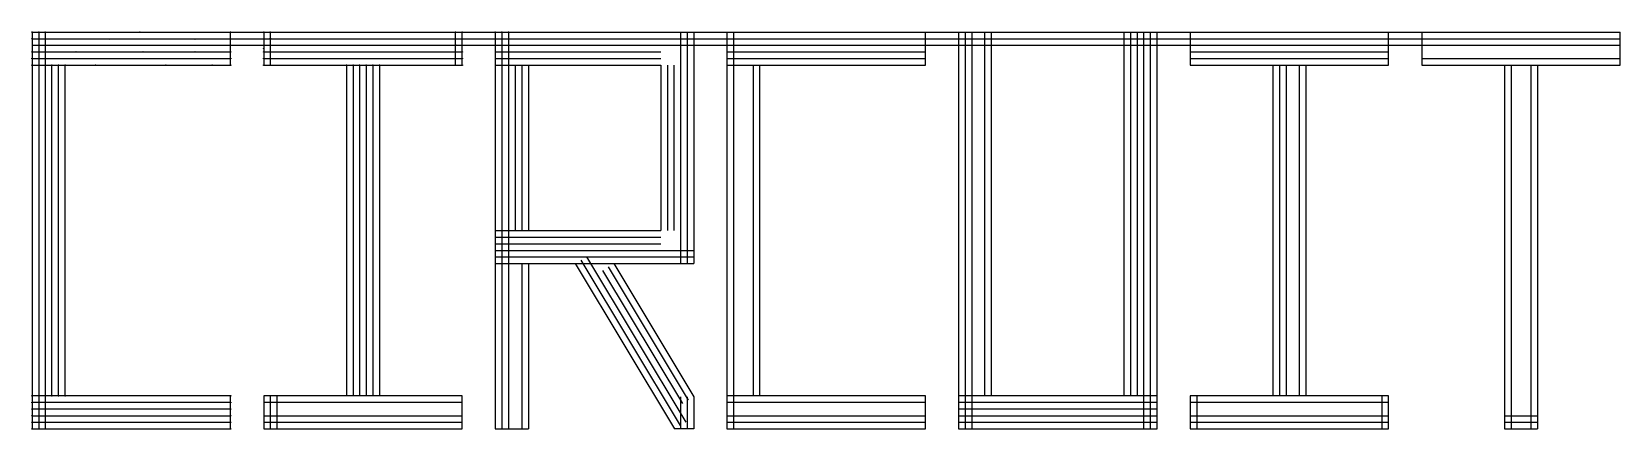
# Model space of a CAD drawing. Header units: inches. Extents: x 12 to 186, y 3 to 123.
# Drawn here: x 74.8 to 122.81, y 109.78 to 121.8 of the extents above; entities that cross this region are included whole.
import ezdxf

# ---------------------------------------------------------------- set-up
doc = ezdxf.new("R2010")
doc.units = ezdxf.units.IN
doc.header["$MEASUREMENT"] = 0
doc.layers.add('knots', color=6, linetype='Continuous')
doc.layers.add('lettering', color=4, linetype='Continuous')

msp = doc.modelspace()

# ---------------------------------------------------------------- linework, layer by layer
at = {"layer": 'knots', "lineweight": 25}
for centre, radius in [((74.812, 121.79), 0.01), ((74.812, 121.59), 0.01), ((74.812, 121.79), 0.005), ((74.812, 121.59), 0.005), ((75.012, 121.79), 0.01), ((75.012, 121.58), 0.01), ((75.012, 121.79), 0.005), ((75.012, 121.58), 0.005), ((75.212, 121.79), 0.01), ((75.212, 121.59), 0.01), ((75.212, 121.79), 0.005), ((75.212, 121.59), 0.005), ((77.168, 121.58), 0.01), ((77.168, 121.58), 0.005), ((78.069, 121.79), 0.01), ((78.069, 121.79), 0.005), ((79.731, 121.58), 0.01), ((79.731, 121.58), 0.005), ((80.812, 121.79), 0.01), ((80.812, 121.59), 0.01), ((80.812, 121.79), 0.005), ((80.812, 121.59), 0.005), ((81.812, 121.79), 0.01), ((81.812, 121.59), 0.01), ((81.812, 121.79), 0.005), ((81.812, 121.59), 0.005), ((82.012, 121.79), 0.01), ((82.012, 121.6), 0.01), ((82.012, 121.79), 0.005), ((82.012, 121.6), 0.005), ((87.612, 121.79), 0.01), ((87.612, 121.59), 0.01), ((87.612, 121.79), 0.005), ((87.612, 121.59), 0.005), ((87.812, 121.79), 0.01), ((87.812, 121.59), 0.01), ((87.812, 121.79), 0.005), ((87.812, 121.59), 0.005), ((88.812, 121.79), 0.01), ((88.812, 121.59), 0.01), ((88.812, 121.79), 0.005), ((88.812, 121.59), 0.005), ((89.012, 121.79), 0.01), ((89.012, 121.79), 0.005), ((89.212, 121.79), 0.01), ((89.212, 121.79), 0.005), ((74.812, 121.19), 0.01), ((74.812, 120.99), 0.01), ((74.812, 121.19), 0.005), ((74.812, 120.99), 0.005), ((75.012, 121.39), 0.01), ((75.012, 121.19), 0.01), ((75.012, 120.99), 0.01), ((75.012, 121.39), 0.005), ((75.012, 121.19), 0.005), ((75.012, 120.99), 0.005), ((75.212, 121.39), 0.01), ((75.212, 121.19), 0.01), ((75.212, 121.39), 0.005), ((75.212, 121.19), 0.005), ((76.146, 121.19), 0.01), ((76.146, 121.19), 0.005), ((78.169, 121.19), 0.01), ((78.169, 121.19), 0.005), ((79.731, 121.19), 0.01), ((79.731, 121.19), 0.005), ((80.812, 121.39), 0.01), ((80.812, 121.19), 0.01), ((80.812, 120.99), 0.01), ((80.812, 121.39), 0.005), ((80.812, 121.19), 0.005), ((80.812, 120.99), 0.005), ((81.812, 121.39), 0.01), ((81.812, 121.29), 0.01), ((81.812, 121.19), 0.01), ((81.812, 120.99), 0.01), ((81.812, 121.39), 0.005), ((81.812, 121.29), 0.005), ((81.812, 121.19), 0.005), ((81.812, 120.99), 0.005), ((82.012, 121.39), 0.01), ((82.012, 121.19), 0.01), ((82.012, 120.99), 0.01), ((82.012, 121.39), 0.005), ((82.012, 121.19), 0.005), ((82.012, 120.99), 0.005), ((87.612, 121.4), 0.01), ((87.612, 121.19), 0.01), ((87.612, 120.99), 0.01), ((87.612, 121.4), 0.005), ((87.612, 121.19), 0.005), ((87.612, 120.99), 0.005), ((87.812, 121.39), 0.01), ((87.812, 121.19), 0.01), ((87.812, 120.99), 0.01), ((87.812, 121.39), 0.005), ((87.812, 121.19), 0.005), ((87.812, 120.99), 0.005), ((74.812, 120.79), 0.01), ((74.812, 120.79), 0.005), ((75.012, 120.78), 0.01), ((75.012, 120.78), 0.005), ((75.212, 120.79), 0.01), ((75.212, 120.79), 0.005), ((75.412, 120.79), 0.01), ((75.412, 120.79), 0.005), ((75.612, 120.79), 0.01), ((75.612, 120.79), 0.005), ((75.812, 120.79), 0.01), ((75.812, 120.79), 0.005), ((76.727, 120.79), 0.01), ((76.727, 120.79), 0.005), ((78.85, 120.79), 0.01), ((78.85, 120.79), 0.005), ((80.252, 120.79), 0.01), ((80.252, 120.79), 0.005), ((80.812, 120.79), 0.01), ((80.812, 120.79), 0.005), ((81.812, 120.79), 0.01), ((81.812, 120.79), 0.005), ((82.012, 120.79), 0.01), ((82.012, 120.79), 0.005), ((84.312, 120.79), 0.01), ((84.312, 120.79), 0.005), ((84.512, 120.79), 0.01), ((84.512, 120.79), 0.005), ((84.712, 120.79), 0.01), ((84.712, 120.79), 0.005), ((84.912, 120.79), 0.01), ((84.912, 120.79), 0.005), ((85.112, 120.79), 0.01), ((85.112, 120.79), 0.005), ((85.312, 120.79), 0.01), ((85.312, 120.79), 0.005), ((87.612, 120.79), 0.01), ((87.612, 120.79), 0.005), ((87.812, 120.79), 0.01), ((87.812, 120.79), 0.005), ((74.812, 110.79), 0.01), ((74.812, 110.59), 0.01), ((74.812, 110.79), 0.005), ((74.812, 110.59), 0.005), ((75.012, 110.79), 0.01), ((75.012, 110.59), 0.01), ((75.012, 110.79), 0.005), ((75.012, 110.59), 0.005), ((75.212, 110.79), 0.01), ((75.212, 110.59), 0.01), ((75.212, 110.79), 0.005), ((75.212, 110.59), 0.005), ((75.412, 110.79), 0.01), ((75.412, 110.79), 0.005), ((75.612, 110.79), 0.01), ((75.612, 110.79), 0.005), ((75.812, 110.79), 0.01), ((75.812, 110.79), 0.005), ((80.812, 110.79), 0.01), ((80.812, 110.59), 0.01), ((80.812, 110.79), 0.005), ((80.812, 110.59), 0.005), ((74.812, 110.39), 0.01), ((74.812, 110.19), 0.01), ((74.812, 109.99), 0.01), ((74.812, 110.39), 0.005), ((74.812, 110.19), 0.005), ((74.812, 109.99), 0.005), ((75.012, 110.39), 0.01), ((75.012, 110.19), 0.01), ((75.012, 110.39), 0.005), ((75.012, 110.19), 0.005), ((75.212, 110.39), 0.01), ((75.212, 110.19), 0.01), ((75.212, 109.99), 0.01), ((75.212, 110.39), 0.005), ((75.212, 110.19), 0.005), ((75.212, 109.99), 0.005), ((80.812, 110.39), 0.01), ((80.812, 110.19), 0.01), ((80.812, 109.99), 0.01), ((80.812, 110.39), 0.005), ((80.812, 110.19), 0.005), ((80.812, 109.99), 0.005), ((74.812, 109.79), 0.01), ((74.812, 109.79), 0.005), ((80.807, 109.79), 0.01), ((80.807, 109.79), 0.005)]:
    msp.add_circle(centre, radius, dxfattribs=at)
at = {"layer": 'lettering', "lineweight": 25}
for p, q in [((74.812, 121.79), (122.812, 121.79)), ((74.812, 121.79), (74.812, 109.79)), ((74.812, 121.59), (122.812, 121.59)), ((75.012, 121.79), (75.012, 109.79)), ((75.212, 121.79), (75.212, 109.79)), ((80.812, 120.79), (80.812, 121.79)), ((81.812, 121.79), (81.812, 120.79)), ((82.012, 121.79), (82.012, 120.79)), ((87.612, 120.79), (87.612, 121.79)), ((87.812, 120.79), (87.812, 121.79)), ((88.812, 121.79), (88.812, 109.79)), ((89.012, 121.79), (89.012, 109.79)), ((89.212, 121.79), (89.212, 109.79)), ((94.412, 121.79), (94.412, 114.79)), ((94.612, 121.79), (94.612, 114.79)), ((94.812, 121.79), (94.812, 114.79)), ((95.812, 121.79), (95.812, 109.79)), ((96.012, 121.79), (96.012, 109.79)), ((101.812, 120.79), (101.812, 121.79)), ((102.812, 121.79), (102.812, 109.79)), ((103.012, 121.79), (103.012, 109.79)), ((103.212, 121.79), (103.212, 109.79)), ((103.612, 110.79), (103.612, 121.79)), ((103.812, 110.79), (103.812, 121.79)), ((107.812, 121.79), (107.812, 110.79)), ((108.012, 121.79), (108.012, 110.79)), ((108.212, 121.79), (108.212, 110.79)), ((108.412, 109.79), (108.412, 121.79)), ((108.612, 109.79), (108.612, 121.79)), ((108.812, 109.79), (108.812, 121.79)), ((109.812, 121.79), (109.812, 120.79)), ((115.812, 120.79), (115.812, 121.79)), ((116.812, 121.79), (116.812, 120.79)), ((122.812, 120.79), (122.812, 121.79)), ((74.812, 121.39), (122.812, 121.39)), ((74.812, 121.19), (80.812, 121.19)), ((74.812, 120.99), (80.812, 120.99)), ((81.812, 121.19), (84.312, 121.19)), ((81.812, 120.99), (84.312, 120.99)), ((84.312, 121.19), (87.812, 121.19)), ((84.312, 120.99), (87.812, 120.99)), ((88.812, 121.19), (93.812, 121.19)), ((88.812, 120.99), (93.812, 120.99)), ((95.812, 121.19), (101.812, 121.19)), ((95.812, 120.99), (101.812, 120.99)), ((109.812, 121.19), (112.312, 121.19)), ((109.812, 120.99), (112.312, 120.99)), ((112.312, 121.19), (115.812, 121.19)), ((112.312, 120.99), (115.812, 120.99)), ((116.812, 120.99), (119.312, 120.99)), ((119.312, 120.99), (122.812, 120.99)), ((74.812, 120.79), (80.812, 120.79)), ((75.412, 110.79), (75.412, 120.79)), ((75.612, 110.79), (75.612, 120.79)), ((75.812, 110.79), (75.812, 120.79)), ((81.812, 120.79), (84.312, 120.79)), ((84.312, 120.79), (84.312, 110.79)), ((84.312, 120.79), (87.812, 120.79)), ((84.512, 120.79), (84.512, 110.79)), ((84.712, 120.79), (84.712, 110.79)), ((84.912, 120.79), (84.912, 110.79)), ((85.112, 120.79), (85.112, 110.79)), ((85.312, 120.79), (85.312, 110.79)), ((88.812, 120.79), (93.812, 120.79)), ((89.412, 120.79), (89.412, 115.79)), ((89.612, 120.79), (89.612, 115.79)), ((89.812, 120.79), (89.812, 115.79)), ((93.812, 120.79), (93.812, 115.79)), ((94.012, 120.79), (94.012, 115.79)), ((94.212, 120.79), (94.212, 115.79)), ((95.812, 120.79), (101.812, 120.79)), ((96.612, 110.79), (96.612, 120.79)), ((96.812, 110.79), (96.812, 120.79)), ((109.812, 120.79), (112.312, 120.79)), ((112.312, 120.79), (112.312, 110.79)), ((112.312, 120.79), (115.812, 120.79)), ((112.512, 120.79), (112.512, 110.79)), ((112.712, 120.79), (112.712, 110.79)), ((113.112, 120.79), (113.112, 110.79)), ((113.312, 120.79), (113.312, 110.79)), ((116.812, 120.79), (119.312, 120.79)), ((119.312, 120.79), (119.312, 109.79)), ((119.312, 120.79), (122.812, 120.79)), ((119.512, 120.79), (119.512, 109.79)), ((120.112, 120.79), (120.112, 109.79)), ((120.312, 120.79), (120.312, 109.79)), ((88.812, 115.79), (93.812, 115.79)), ((88.812, 115.79), (93.812, 115.79)), ((88.812, 115.59), (93.812, 115.59)), ((88.812, 115.39), (93.812, 115.39)), ((88.812, 115.19), (94.812, 115.19)), ((88.812, 114.99), (94.812, 114.99)), ((88.812, 114.79), (94.812, 114.79)), ((89.612, 114.79), (89.612, 109.79)), ((89.812, 114.79), (89.812, 109.79)), ((89.812, 114.79), (89.812, 109.79)), ((91.229, 114.79), (94.229, 109.79)), ((91.401, 114.893), (94.401, 109.893)), ((91.572, 114.996), (94.572, 109.996)), ((92.395, 114.79), (94.812, 110.762)), ((92.052, 114.584), (94.469, 110.556)), ((92.224, 114.687), (94.641, 110.659)), ((92.224, 114.687), (94.641, 110.659)), ((80.812, 110.79), (74.812, 110.79)), ((80.812, 110.59), (74.812, 110.59)), ((80.812, 109.79), (80.812, 110.79)), ((87.812, 110.79), (81.812, 110.79)), ((81.812, 110.79), (81.812, 109.79)), ((87.812, 110.59), (81.812, 110.59)), ((82.012, 110.79), (82.012, 109.79)), ((82.212, 110.79), (82.212, 109.79)), ((87.812, 109.79), (87.812, 110.79)), ((94.412, 110.762), (94.412, 109.79)), ((94.612, 110.762), (94.612, 109.79)), ((94.812, 110.762), (94.812, 109.79)), ((101.812, 110.79), (95.812, 110.79)), ((101.812, 110.59), (95.812, 110.59)), ((101.812, 109.79), (101.812, 110.79)), ((108.812, 110.79), (102.812, 110.79)), ((108.812, 110.59), (102.812, 110.59)), ((115.812, 110.79), (109.812, 110.79)), ((109.812, 110.79), (109.812, 109.79)), ((115.812, 110.59), (109.812, 110.59)), ((110.012, 110.79), (110.012, 109.79)), ((115.612, 109.79), (115.612, 110.79)), ((115.812, 109.79), (115.812, 110.79)), ((80.812, 110.39), (74.812, 110.39)), ((74.812, 110.19), (80.812, 110.19)), ((74.812, 109.99), (80.812, 109.99)), ((81.812, 110.19), (87.812, 110.19)), ((81.812, 109.99), (87.812, 109.99)), ((95.812, 110.19), (101.812, 110.19)), ((95.812, 109.99), (101.812, 109.99)), ((108.812, 110.39), (102.812, 110.39)), ((102.812, 110.19), (108.812, 110.19)), ((102.812, 109.99), (108.812, 109.99)), ((109.812, 110.19), (115.812, 110.19)), ((109.812, 109.99), (115.812, 109.99)), ((119.312, 110.19), (120.312, 110.19)), ((119.312, 109.99), (120.312, 109.99)), ((74.812, 109.79), (80.812, 109.79)), ((81.812, 109.79), (87.812, 109.79)), ((88.812, 109.79), (89.812, 109.79)), ((94.812, 109.79), (94.229, 109.79)), ((95.812, 109.79), (101.812, 109.79)), ((102.812, 109.79), (108.812, 109.79)), ((109.812, 109.79), (115.812, 109.79)), ((119.312, 109.79), (120.312, 109.79))]:
    msp.add_line(p, q, dxfattribs=at)

doc.saveas('drawing.dxf')
